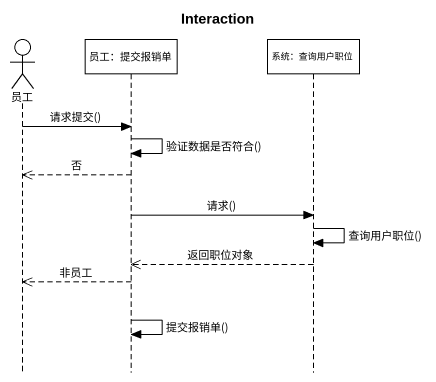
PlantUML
@startuml
title Interaction
hide footbox
actor 员工
participant "员工：提交报销单" as 员工_提交报销单
participant "系统：查询用户职位" as 系统_查询用户职位

员工 -> 员工_提交报销单 : 请求提交()
员工_提交报销单 -> 员工_提交报销单 : 验证数据是否符合()
员工_提交报销单 -->> 员工 : 否
员工_提交报销单 -> 系统_查询用户职位 : 请求()
系统_查询用户职位 -> 系统_查询用户职位 : 查询用户职位()
系统_查询用户职位 -->> 员工_提交报销单 : 返回职位对象
员工_提交报销单 -->> 员工 : 非员工
员工_提交报销单 -> 员工_提交报销单 : 提交报销单()
@enduml
